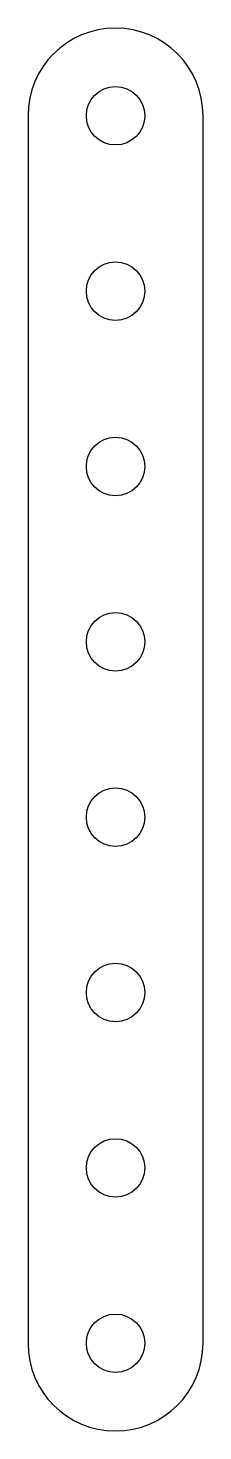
# Model space of a CAD drawing. Header units: millimetres. Extents: x 204.3 to 213.3, y 147.9 to 219.9.
import ezdxf

# ---------------------------------------------------------------- set-up
doc = ezdxf.new("R2010")
doc.units = ezdxf.units.MM
doc.layers.add('Default', color=7, linetype='Continuous')

msp = doc.modelspace()

# ---------------------------------------------------------------- linework, layer by layer
at = {"layer": 'Default', "color": 7, "linetype": 'Continuous'}
for p, q in [((204.251, 215.428), (204.251, 152.428)), ((213.251, 152.428), (213.251, 215.428))]:
    msp.add_line(p, q, dxfattribs=at)
for centre in [(208.751, 215.428), (208.751, 206.428), (208.751, 197.428), (208.751, 188.428), (208.751, 179.428), (208.751, 170.428), (208.751, 161.428), (208.751, 152.428)]:
    msp.add_circle(centre, 1.5, dxfattribs=at)
for centre, start, end in [((208.751, 215.428), 0, 180), ((208.751, 152.428), 180, 0)]:
    msp.add_arc(centre, 4.5, start, end, dxfattribs=at)

doc.saveas('drawing.dxf')
